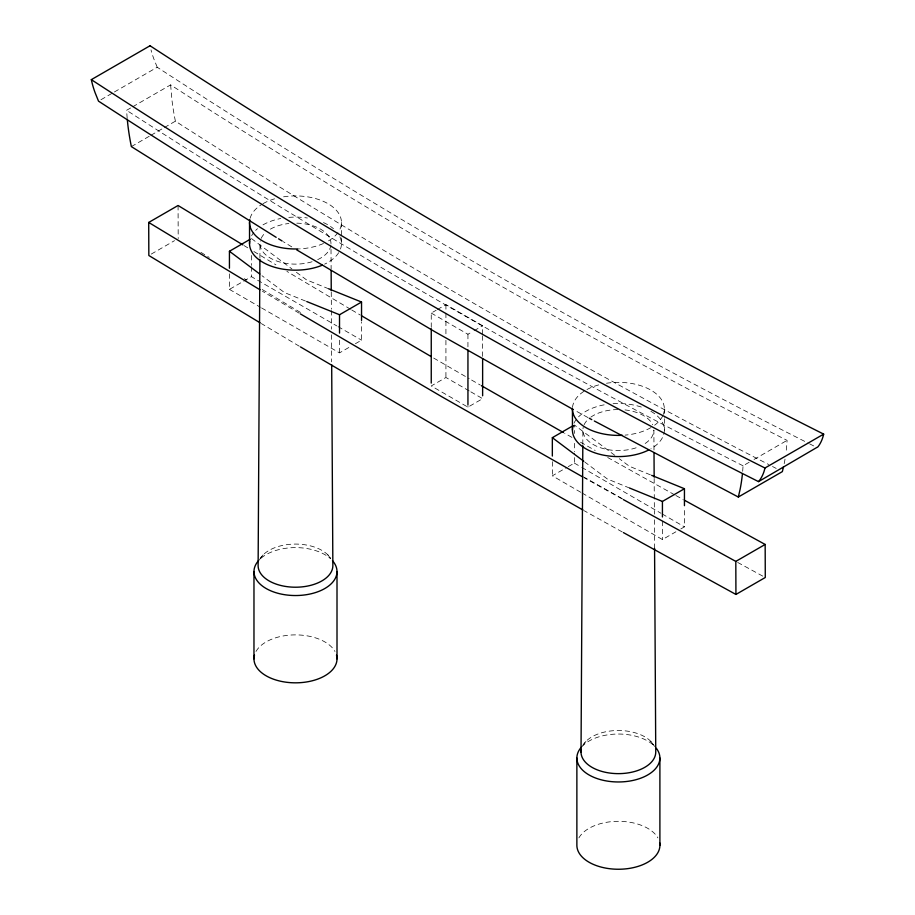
<?xml version="1.0" encoding="UTF-8"?>
<svg xmlns="http://www.w3.org/2000/svg" width="915" height="915" viewBox="0 0 915 915"><rect width="100%" height="100%" fill="white"/><g stroke="black" fill="none" stroke-linecap="round" stroke-linejoin="round"><path stroke-width="0.69" stroke-dasharray="4.58 3.43" d="M259.906 257.881L259.997 243.63M582.809 444.301L582.889 430.061M263.131 554.856L259.54 559.591A41.518 23.973 0 0 1 330.509 558.699M583.152 745.073L586.035 741.287M100.959 99.735L113.185 92.667M114.409 91.969L157.22 67.252C367.441 203.885 584.445 330.235 808.311 443.192M127.174 118.264L126.59 110.303L131.486 107.478M132.709 106.769L170.625 84.878C369.957 213.607 575.455 332.957 787.072 440.378A215.357 124.337 60 0 1 786.145 451.267M131.36 146.594L149.717 136.003M150.929 135.294L163.167 128.237M164.391 127.528L175.394 121.18C367.761 244.66 565.459 359.95 768.737 464.546M151.284 254.073L174.525 240.656M229.436 273.86L229.436 289.392L251.453 276.685L336.8 325.9M261.599 307.943L339.522 352.881L350.525 346.522M355.42 343.697L361.539 340.174L361.539 321.806M431.251 327.364L431.251 313.079L436.146 310.254M437.37 309.544L445.925 304.603L482.628 325.786L482.628 334.364M431.251 313.079L467.942 334.261L472.838 331.436M474.062 330.727L482.628 325.786M469.166 390.899L445.925 377.483L431.251 385.947L467.942 407.141L482.628 398.666L470.39 391.597M580.785 492.293L552.34 475.811L567.014 467.348M568.238 466.639L574.357 463.104L574.357 453.222M742.66 471.294A215.357 124.337 60 0 0 743.037 465.792L749.156 462.269M754.04 459.444L787.072 440.378M582.032 493.002L662.426 539.564L675.876 531.798M680.771 528.973L684.443 526.857L684.443 507.082M328.771 288.831L306.491 279.853L296.391 272.27M305.45 301.024L284.485 292.571L262.01 275.712M650.371 474.828L629.394 466.284L619.283 458.701M629.657 488.072L607.377 478.991L584.914 462.132M809.592 443.844L817.232 447.721M743.037 465.792C531.421 358.383 325.934 239.032 126.59 110.303M772.523 466.501L776.206 468.423M588.025 417.595L574.414 410.16M737.696 562.439L762.778 576.13M674.664 494.843L607.4 457.34M675.888 495.518L683.231 499.567M622.2 498.618L584.285 477.298M622.074 498.881L584.159 477.733M622.2 531.924L584.285 510.776M571.921 437.37L564.589 433.218M580.487 442.197L595.162 450.454M471.614 380.057L480.181 384.986M338.035 326.621L361.539 340.174M229.436 289.392L260.363 307.223M574.357 463.104L580.545 466.684M581.78 467.405L660.939 513.246M662.174 513.956L684.443 526.857M433.699 358.062L469.166 378.638M350.514 309.247L286.91 271.389M351.737 309.968L360.304 315.035M299.136 313.159L262.445 291.256M299.262 346.202L261.347 323.567M300.486 312.461L261.347 288.991M291.782 246.878L283.33 241.732M244.099 245.62L247.771 247.839M253.89 251.522L275.907 264.812M244.225 278.663L246.673 280.139M200.865 252.346L209.215 257.435M614.8 455.327L574.357 424.972L574.357 433.447M251.453 238.552L291.896 268.896M650.748 741.287L654.339 746.011A41.518 23.973 0 0 0 583.37 745.13M327.844 554.856L330.715 558.642M157.22 67.252L153.766 58.686A64.508 37.241 60 0 1 151.009 49.879M175.394 121.18L174.857 118.481A214.67 123.948 60 0 1 171.94 99.907L170.625 84.878M653.996 450.008L653.882 430.061A35.491 20.496 0 0 1 643.485 444.541M654.168 478.499L654.374 514.127M654.408 519.823L654.568 548.314M331.013 249.326L331.127 269.273M331.264 292.079L331.367 309.178M331.367 310.597L331.482 329.125M331.516 334.821L331.665 361.894M178.07 205.498L178.196 238.541M664.347 408.868L664.347 417.343M664.347 418.761L664.347 430.061M662.426 521.207L662.426 539.564M574.357 443.329L574.357 451.804M552.34 461.698L552.34 475.811M482.628 335.794L482.628 357.227M467.942 334.261L467.942 348.546M467.942 404.281L467.942 407.141M445.925 304.603L445.925 311.74M445.925 313.17L445.925 334.604M445.925 340.323L445.925 377.483M341.444 222.448L341.444 236.573M341.444 237.98L341.444 243.63M339.522 340.174L339.522 352.881M251.453 255.491L251.453 265.384M251.453 266.791L251.453 276.685M256.006 651.457A41.518 23.973 0 0 1 295.488 634.884A41.518 23.973 0 0 1 334.97 651.457M259.403 560.06A37.366 21.571 0 0 1 293.532 544.105A37.366 21.571 0 0 1 330.372 557.921M578.898 837.877A41.518 23.973 0 0 1 618.391 821.315A41.518 23.973 0 0 1 657.874 837.877M582.295 746.48A37.366 21.571 0 0 1 618.391 730.502A37.366 21.571 0 0 1 654.477 746.48M785.024 459.136A213.504 123.273 60 0 1 784.075 464.225M330.91 244.968A35.491 20.496 0 0 1 317.093 259.894M312.084 261.747A35.491 20.496 0 0 1 275.221 260.455A35.491 20.496 0 0 1 260.295 240.954M261.198 238.323A35.491 20.496 0 0 1 264.744 233.382M270.394 229.139A35.491 20.496 0 0 1 288.877 223.5M296.803 223.157A35.491 20.496 0 0 1 330.978 243.63M338.676 252.7A45.956 26.535 0 0 1 324.642 264.138M251.659 235.658A45.956 26.535 0 0 1 253.844 232.41M255.685 230.363A45.956 26.535 0 0 1 257.515 228.693M262.994 224.873A45.956 26.535 0 0 1 280.733 218.502M288.82 217.381A45.956 26.535 0 0 1 307.383 217.999M323.464 222.585A45.956 26.535 0 0 1 333.46 228.693M339.877 236.768A45.956 26.535 0 0 1 340.437 249.155M283.593 196.817A45.956 26.535 0 0 1 329.366 204.514A45.956 26.535 0 0 1 338.676 231.518M337.944 232.604A45.956 26.535 0 0 1 327.982 241.205M323.464 243.493A45.956 26.535 0 0 1 299.479 248.88M250.104 218.296A45.956 26.535 0 0 1 261.804 204.4M262.994 203.69A45.956 26.535 0 0 1 275.152 198.658M636.131 447.801A35.491 20.496 0 0 1 598.673 447.092A35.491 20.496 0 0 1 583.198 427.385M584.102 424.754A35.491 20.496 0 0 1 587.647 419.813M590.804 417.16A35.491 20.496 0 0 1 618.391 409.565M625.002 409.92A35.491 20.496 0 0 1 652.669 424.754M650.885 411.293A45.956 26.535 0 0 1 650.885 448.819M574.002 423.188A45.956 26.535 0 0 1 576.747 418.841M578.589 416.794A45.956 26.535 0 0 1 605.055 404.67M613.061 403.709A45.956 26.535 0 0 1 643.908 407.987M662.78 415.742A45.956 26.535 0 0 1 654.317 425.418M650.885 427.637A45.956 26.535 0 0 1 625.048 435.128M572.493 407.495A45.956 26.535 0 0 1 585.897 390.11M586.961 389.516A45.956 26.535 0 0 1 600.8 384.357M606.496 383.248A45.956 26.535 0 0 1 663.341 414.392"/><path stroke-width="1.37" d="M259.906 259.3L258.122 565.642A37.366 21.571 0 0 0 295.488 587.213A37.366 21.571 0 0 0 332.854 565.642L331.688 364.742M581.025 752.073L582.809 445.731M783.537 466.719L782.348 471.614L738.325 497.028L594.304 420.98M738.325 497.028L740.041 489.651A213.504 123.273 60 0 0 742.111 476.692A215.357 124.337 60 0 0 742.408 474.004M758.524 481.622L759.256 480.718A64.965 37.504 60 0 0 762.412 475.537A64.874 37.458 60 0 0 763.865 471.946A64.302 37.126 60 0 0 764.963 468.011L823.672 434.122C591.868 317.814 367.315 187.289 150.037 45.75L91.328 79.651L91.866 82.03A64.508 37.241 60 0 0 95.057 92.587L98.511 101.142C311.512 239.616 531.524 367.453 758.524 481.622L817.964 446.817A64.874 37.458 60 0 0 822.574 438.045A64.302 37.126 60 0 0 823.672 434.122M260.123 322.835L148.836 255.491L148.71 222.448L178.07 205.498L242.875 244.888M229.436 268.209L229.436 251.259L250.23 239.25M306.754 301.55L339.522 314.749L361.539 302.041L361.539 320.399M552.34 456.047L552.34 437.679L573.133 425.681M629.657 488.072L662.426 501.431L684.443 488.724L684.443 505.663M623.298 499.567L735.809 561.398L765.157 544.459L765.283 577.491L735.935 594.441L623.424 532.61M328.771 288.831L361.539 302.041M651.674 475.365L684.443 488.724M764.963 468.011C533.159 351.715 308.607 221.178 91.328 79.651M589.283 418.269L591.788 419.63M765.157 544.459L684.454 500.242M573.19 409.485L434.945 331.768L296.666 249.841M582.935 477.047L442.265 397.007L300.36 313.891M583.061 510.078L442.391 430.05L300.486 346.922M563.365 432.521L481.404 385.684M431.251 356.633L361.517 315.755M259.997 289.792L148.71 222.448M276.17 237.34L131.36 146.594L130.822 143.895A214.67 123.948 60 0 1 127.906 125.332L127.265 119.259M278.56 238.804L282.14 241M552.34 437.679L583.793 461.286M229.436 251.259L259.769 274.02M150.037 45.75L150.174 46.391M654.019 452.856L654.156 477.081M654.568 548.314L655.746 752.073A37.366 21.571 0 0 1 616.436 773.61A37.366 21.571 0 0 1 581.231 749.82M331.138 270.703L331.253 290.65M735.809 561.398L735.935 594.441M662.426 501.431L662.426 516.964M659.898 757.997L659.898 845.277M576.873 757.997L576.873 845.277A41.518 23.973 0 0 0 620.553 869.216A41.518 23.973 0 0 0 659.681 842.784M572.435 430.061L572.435 408.868A45.956 26.535 0 0 0 622.383 435.3M482.628 358.657L482.628 395.806M467.942 349.976L467.942 404.281M431.251 328.794L431.251 383.099M339.522 314.749L339.522 333.106M337.006 571.578L337.006 658.857M253.97 571.578L253.97 658.857M249.532 222.448L249.532 243.63M332.477 560.689A41.518 23.973 0 0 1 295.488 595.539A41.518 23.973 0 0 1 258.499 560.689M336.491 655.106A41.518 23.973 0 0 1 295.488 682.83A41.518 23.973 0 0 1 254.484 655.106M656.307 748.253A41.518 23.973 0 0 1 617.293 781.959A41.518 23.973 0 0 1 581.402 747.109M322.252 265.201A45.956 26.535 0 0 1 272.384 266.562A45.956 26.535 0 0 1 249.784 240.862M298.141 248.937A45.956 26.535 0 0 1 249.784 219.68M648.701 449.997A45.956 26.535 0 0 1 596.203 453.291A45.956 26.535 0 0 1 572.996 425.898"/></g></svg>
